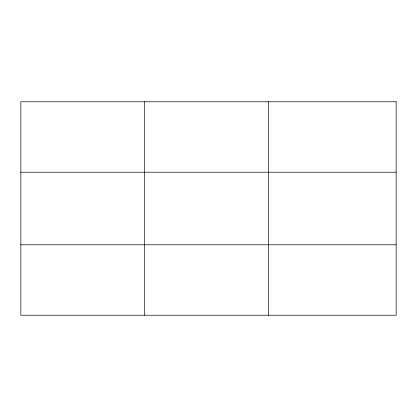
<?xml version="1.0" encoding="UTF-8"?>
<svg xmlns="http://www.w3.org/2000/svg" width="417" height="417" viewBox="0 0 417 417"><rect width="100%" height="100%" fill="white"/><g stroke="black" fill="none" stroke-linecap="round" stroke-linejoin="round"><path stroke-width="0.63" d="M144.699 315.231L144.699 101.769M268.548 315.231L268.548 101.769M20.85 172.211L396.15 172.211M20.85 244.789L396.15 244.789M396.15 101.769L396.15 315.231L20.85 315.231L20.85 101.769L396.15 101.769"/></g></svg>
